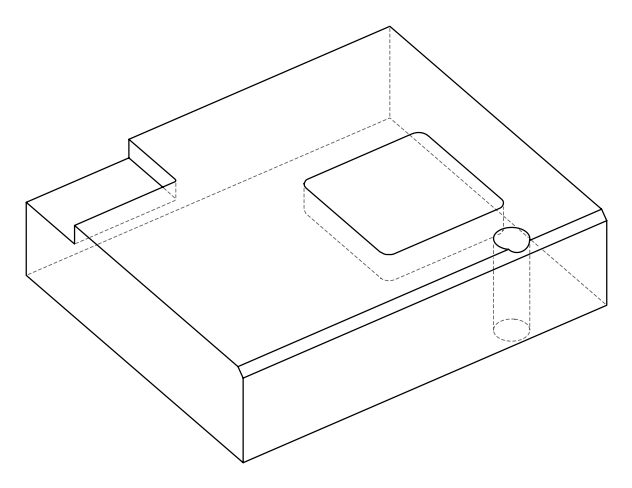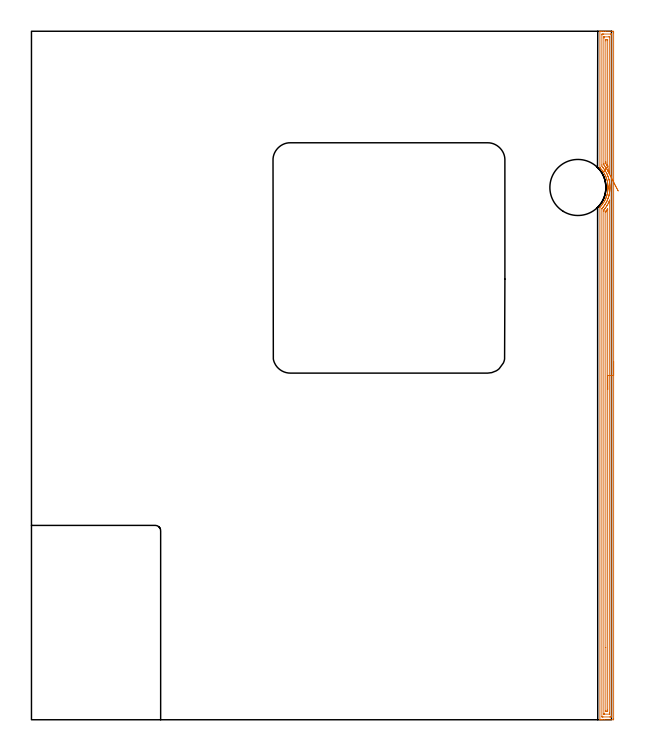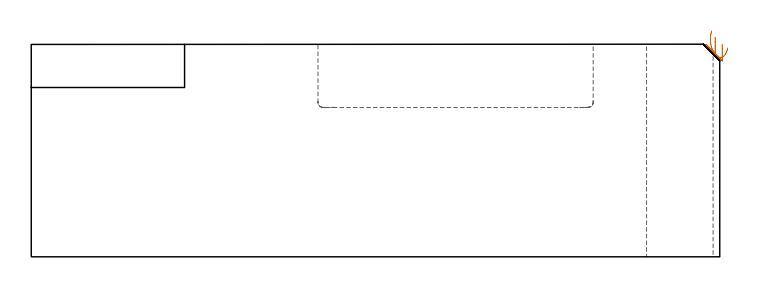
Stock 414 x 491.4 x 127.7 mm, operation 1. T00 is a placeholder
(PLAN: 4 operations, 3 tool changes, 177.1 min)
(1 AREA_MILL | FG_CHAMFER_SURFACE | UGT0205_001 | 15.78 min | 23596 mm3)
(2 MILL_CORNER_NOTCH_RECTANGULAR | CORNER_NOTCH_RECTANGULAR | NXT0201_008 | Follow Part, ap 1.5, ae 75% | 121.42 min | 331168 mm3)
(3 MILL_RECTANGULAR_POCKET | POCKET_RECTANGULAR_STRAIGHT | UGT0201_095 | Follow Part, ap 5, ae 75% | 39.35 min | 1024746 mm3)
(4 INDEXABLE_INSERT_DRILL_THROUGH_HOLE_FROM_SOLID | STEP1HOLE | NXT0302_035 | 0.53 min | 160127 mm3)
(TOOL UGT0205_001 | Chamfer Mill 20 x 3 x 45 deg. | D20 FL50 Z2)
(TOOL NXT0201_008 | ENDMILL 6mm [2P460-0600-NA 1630] | D6 FL26 Z6)
(TOOL UGT0201_095 | End mill 20 mm | D20 R3 FL38 Z4)
(TOOL NXT0302_035 | Index. Insert Drill 40mm [880-D4000L40-05] | D40 PA176 FL200 Z2)
(OP 1 AREA_MILL)
G17 G21 G94 G90
T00 M6
G54
G17 G0 G90 X415.5 Y255.7 S1061 M3
G43 Z137.7 H0
Z127.9
G94 G1 Y255.662 Z127.028 F250.
Y255.548 Z126.164
Y255.359 Z125.312
Y255.097 Z124.48
Y254.763 Z123.674
Y254.36 Z122.9
Y253.892 Z122.164
Y253.36 Z121.472
Y252.771 Z120.829
Y252.128 Z120.24
Y251.436 Z119.709
Y250.7 Z119.24
Y249.926 Z118.837
Y249.12 Z118.503
Y248.288 Z118.241
Y247.437 Z118.052
Y246.572 Z117.938
Y245.7 Z117.9
Y0.633
X415.496 Y0.222 Z117.902
X415.492 Y0.01 Z117.906
X415.277 Y0. Z118.121
X408.833 Z124.562
X407.432 Z125.964
X407.065 Z126.33
X406.332 Z127.068
X406.1 Z127.3
X405.717 Z127.674
X405.703 Y0.008 Z127.688
X405.7 Y0.186 Z127.7
Y365.55
X405.705 Y365.817 Z127.691
X406.197 Y366.341 Z127.203
X406.249 Y366.398 Z127.149
X406.291 Y366.445 Z127.106
X406.464 Y366.636 Z126.934
X407.02 Y367.292 Z126.38
X407.342 Y367.699 Z126.055
X407.519 Y367.935 Z125.881
X407.655 Y368.12 Z125.743
X407.704 Y368.186 Z125.693
X408.22 Y368.934 Z125.176
X408.316 Y369.08 Z125.081
X408.591 Y369.525 Z124.806
X408.857 Y369.974 Z124.541
X408.884 Y370.022 Z124.514
X409.1 Y370.407 Z124.3
X409.152 Y370.507 Z124.248
X409.337 Y370.868 Z124.06
X409.584 Y371.387 Z123.816
X409.761 Y371.762 Z123.636
X409.976 Y372.256 Z123.419
X410.011 Y372.341 Z123.387
X410.136 Y372.656 Z123.264
X410.311 Y373.153 Z123.085
X410.379 Y373.341 Z123.02
X410.425 Y373.469 Z122.974
X410.453 Y373.55 Z122.945
X410.735 Y374.444 Z122.664
X410.764 Y374.547 Z122.635
X410.856 Y374.873 Z122.542
X410.966 Y375.338 Z122.433
X411.019 Y375.593 Z122.381
X411.149 Y376.232 Z122.246
X411.294 Y377.127 Z122.101
X411.401 Y378.021 Z121.992
X411.404 Y378.072 Z121.988
X411.446 Y378.66 Z121.948
X411.463 Y378.915 Z121.928
Y378.967 Z121.925
X411.472 Y379.231 Z121.919
X411.475 Y379.344 Z121.914
X411.476 Y379.382 Z121.913
X411.484 Y379.639 Z121.907
X411.488 Y379.809 Z121.902
X411.486 Y379.902
X411.476 Y380.466 Z121.914
X411.472 Y380.703 Z121.92
X411.468 Y380.755 Z121.922
X411.453 Y381. Z121.94
X411.415 Y381.597 Z121.978
X411.409 Y381.65 Z121.983
X411.322 Y382.491 Z122.077
X411.181 Y383.385 Z122.214
X411.17 Y383.439 Z122.224
X411.103 Y383.785 Z122.295
X411.005 Y384.279 Z122.392
X410.856 Y384.927 Z122.543
X410.787 Y385.173 Z122.611
X410.6 Y385.787 Z122.797
X410.516 Y386.067 Z122.883
X410.338 Y386.569 Z123.057
X410.246 Y386.838 Z123.153
X410.203 Y386.961 Z123.196
X409.978 Y387.544 Z123.421
X409.89 Y387.751 Z123.507
X409.845 Y387.855 Z123.551
X409.716 Y388.144 Z123.684
X409.643 Y388.304 Z123.755
X409.429 Y388.749 Z123.969
X409.099 Y389.394 Z124.299
X409.053 Y389.478 Z124.346
X408.961 Y389.643 Z124.437
X408.431 Y390.537 Z124.969
X408.192 Y390.909 Z125.204
X408.104 Y391.041 Z125.292
X408.031 Y391.151 Z125.367
X407.962 Y391.251 Z125.438
X407.836 Y391.432 Z125.564
X407.341 Y392.102 Z126.055
X407.166 Y392.326 Z126.232
X406.464 Y393.166 Z126.934
X406.027 Y393.641 Z127.373
X405.909 Y393.764 Z127.49
X405.768 Y393.914 Z127.629
X405.704 Y393.989 Z127.69
X405.7 Y394.171 Z127.7
Y491.214
X405.703 Y491.392 Z127.688
X405.717 Y491.4 Z127.674
X406.1 Z127.3
X406.332 Z127.068
X407.065 Z126.33
X408.316 Z125.081
X409.716 Z123.679
X414.76 Z118.638
X415.018 Y491.397 Z118.38
X415.492 Y491.391 Z117.906
X415.495 Y491.25 Z117.903
X415.499 Y490.767 Z117.901
X415.5 Y490.28 Z117.9
Y245.7
X414.086 Z119.314
X414.085 Y2.471 Z119.315
Y2.422
X414.077 Y2.01 Z119.323
X413.665 Y2.003 Z119.735
X413.251 Y2.001 Z120.149
X412.784 Y2. Z120.616
X407.949 Y2.001 Z125.451
X407.479 Y2.003 Z125.921
X407.233 Y2.01 Z126.167
X407.121 Y2.028 Z126.279
X407.115 Y2.371 Z126.285
Y2.422
Y364.606
X407.121 Y364.809 Z126.279
X407.156 Y364.852 Z126.244
X407.278 Y364.996 Z126.122
X407.751 Y365.55 Z125.649
X407.842 Y365.659 Z125.558
X407.949 Y365.79 Z125.451
X408.235 Y366.155 Z125.165
X408.459 Y366.445 Z124.941
X408.618 Y366.662 Z124.782
X408.833 Y366.961 Z124.567
X408.987 Y367.183 Z124.413
X409.094 Y367.339 Z124.306
X409.343 Y367.717 Z124.057
X409.689 Y368.262 Z123.711
X409.716 Y368.309 Z123.684
X410.013 Y368.828 Z123.387
X410.18 Y369.128 Z123.22
X410.326 Y369.405 Z123.074
X410.6 Y369.94 Z122.8
X410.627 Y369.995 Z122.773
X410.64 Y370.022 Z122.76
X410.909 Y370.604 Z122.491
X411.052 Y370.917 Z122.348
X411.13 Y371.096 Z122.27
X411.183 Y371.222 Z122.217
X411.436 Y371.86 Z121.964
X411.484 Y371.995 Z121.916
X411.667 Y372.52 Z121.733
X411.73 Y372.706 Z121.67
X411.886 Y373.192 Z121.514
X412.014 Y373.6 Z121.386
X412.061 Y373.755 Z121.339
X412.094 Y373.876 Z121.306
X412.257 Y374.494 Z121.143
X412.269 Y374.544 Z121.131
X412.278 Y374.584 Z121.122
X412.367 Y374.99 Z121.033
X412.435 Y375.32 Z120.965
X412.448 Y375.389 Z120.952
X412.572 Y376.076 Z120.828
X412.606 Y376.283 Z120.794
X412.691 Y376.85 Z120.709
X412.732 Y377.178 Z120.668
X412.787 Y377.648 Z120.613
X412.822 Y378.072 Z120.578
X412.85 Y378.478 Z120.55
X412.877 Y378.967 Z120.523
X412.889 Y379.333 Z120.511
X412.9 Y379.861 Z120.5
X412.895 Y380.221 Z120.505
X412.882 Y380.755 Z120.518
X412.861 Y381.15 Z120.539
X412.828 Y381.65 Z120.572
X412.786 Y382.12 Z120.614
X412.74 Y382.544 Z120.66
X412.663 Y383.139 Z120.737
X412.616 Y383.439 Z120.784
X412.486 Y384.213 Z120.914
X412.463 Y384.333 Z120.937
X412.367 Y384.82 Z121.033
X412.263 Y385.28 Z121.137
X412.246 Y385.35 Z121.154
X412.129 Y385.788 Z121.271
X412.033 Y386.122 Z121.367
X411.888 Y386.607 Z121.512
X411.754 Y387.016 Z121.646
X411.484 Y387.81 Z121.916
X411.447 Y387.911 Z121.953
X411.425 Y387.97 Z121.975
X411.085 Y388.805 Z122.315
X410.76 Y389.538 Z122.64
X410.682 Y389.699 Z122.718
X410.6 Y389.866 Z122.8
X410.223 Y390.594 Z123.177
X409.716 Y391.483 Z123.684
X409.709 Y391.496 Z123.691
X409.146 Y392.383 Z124.254
X408.833 Y392.837 Z124.567
X408.513 Y393.277 Z124.887
X408.27 Y393.599 Z125.13
X407.949 Y394.004 Z125.451
X407.814 Y394.171 Z125.586
X407.121 Y395.009 Z126.279
X407.114 Y395.96 Z126.286
X407.115 Y488.929 Z126.285
Y488.978
X407.123 Y489.39 Z126.277
X407.535 Y489.397 Z125.865
X407.949 Y489.399 Z125.451
X408.416 Y489.4 Z124.984
X413.251 Y489.399 Z120.149
X413.721 Y489.397 Z119.679
X413.967 Y489.39 Z119.433
X414.079 Y489.372 Z119.321
X414.085 Y489.029 Z119.315
Y488.978
X414.086 Y245.7 Z119.314
X412.672 Z120.728
X412.671 Y4.797 Z120.729
Y4.21
X412.669 Y4.057 Z120.731
X412.666 Y4.02 Z120.734
X412.664 Y4.01 Z120.736
X412.644 Y4.007 Z120.756
X412.574 Y4.001 Z120.826
X409.041 Y4. Z124.359
X408.833 Y4.001 Z124.567
X408.625 Y4.003 Z124.775
X408.566 Y4.006 Z124.834
X408.535 Y4.01 Z124.865
X408.534 Y4.027 Z124.866
X408.53 Y4.108 Z124.87
X408.529 Y4.21 Z124.871
Y362.867
X408.53 Y363.174 Z124.87
X408.534 Y363.762 Z124.866
X408.535 Y363.835 Z124.865
X408.566 Y363.893 Z124.834
X409.023 Y364.463 Z124.377
X409.175 Y364.656 Z124.225
X409.409 Y364.967 Z123.991
X409.716 Y365.381 Z123.684
X409.787 Y365.479 Z123.613
X409.837 Y365.55 Z123.563
X410.147 Y366.008 Z123.253
X410.441 Y366.445 Z122.959
X410.503 Y366.543 Z122.897
X410.6 Y366.699 Z122.8
X410.839 Y367.098 Z122.561
X410.981 Y367.339 Z122.419
X411.163 Y367.663 Z122.237
X411.481 Y368.236 Z121.919
X411.774 Y368.834 Z121.626
X411.915 Y369.128 Z121.485
X412.06 Y369.439 Z121.34
X412.327 Y370.022 Z121.073
X412.339 Y370.051 Z121.061
X412.367 Y370.117 Z121.033
X412.595 Y370.686 Z120.805
X412.618 Y370.743 Z120.782
X412.642 Y370.797 Z120.758
X412.66 Y370.837 Z120.74
X412.665 Y370.804 Z120.735
X412.67 Y370.706 Z120.73
X412.671 Y370.664 Z120.729
X412.672 Y245.7 Z120.728
X411.257 Z122.143
Y6.894
X411.253 Y6.232 Z122.147
X411.25 Y6.016 Z122.15
X411.041 Y6.01 Z122.359
X410.6 Y6. Z122.8
X410.159 Y6.009 Z123.241
X409.95 Y6.014 Z123.45
X409.948 Y6.135 Z123.452
X409.944 Y6.664 Z123.456
X409.943 Y51.608 Z123.457
Y361.973
X409.947 Y362.634 Z123.453
X409.95 Y362.867 Z123.45
X409.958 Y362.945 Z123.442
X410.008 Y363.014 Z123.392
X410.091 Y363.125 Z123.309
X410.6 Y363.805 Z122.8
X410.95 Y364.302 Z122.45
X411.201 Y364.656 Z122.199
X411.213 Y364.667 Z122.187
X411.25 Y364.656 Z122.15
X411.254 Y364.351 Z122.146
X411.257 Y363.991 Z122.143
Y245.7
Y244.828 Z122.181
Y243.964 Z122.295
Y243.112 Z122.483
Y242.28 Z122.746
Y241.474 Z123.08
Y240.7 Z123.482
Y239.964 Z123.951
Y239.272 Z124.482
Y238.629 Z125.072
Y238.04 Z125.715
Y237.509 Z126.407
Y237.04 Z127.143
Y236.637 Z127.917
Y236.303 Z128.722
Y236.041 Z129.554
Y235.852 Z130.406
Y235.738 Z131.271
Y235.7 Z132.143
G0 Z137.7
X418.809 Y377.346
Z125.61
G1 X418.623 Y377.701 Z124.835
X418.407 Y378.115 Z124.098
X418.163 Y378.584 Z123.405
X417.891 Y379.105 Z122.76
X417.594 Y379.673 Z122.168
X417.274 Y380.286 Z121.635
X416.934 Y380.937 Z121.165
X416.577 Y381.621 Z120.76
X416.204 Y382.335 Z120.423
X415.819 Y383.072 Z120.159
X415.425 Y383.826 Z119.967
X415.025 Y384.593 Z119.851
X414.622 Y385.365 Z119.811
X414.218 Y386.138 Z119.846
X413.818 Y386.905 Z119.957
X413.424 Y387.661 Z120.144
X413.038 Y388.399 Z120.404
X412.665 Y389.114 Z120.735
X412.367 Y389.684 Z121.033
X412.362 Y389.694 Z121.038
X412.355 Y389.711 Z121.045
X411.954 Y390.594 Z121.446
X411.557 Y391.414 Z121.843
X411.519 Y391.488 Z121.881
X411.484 Y391.554 Z121.916
X411.014 Y392.383 Z122.386
X410.6 Y393.084 Z122.8
X410.482 Y393.277 Z122.918
X410.28 Y393.601 Z123.12
X409.89 Y394.171 Z123.51
X409.716 Y394.414 Z123.684
X409.232 Y395.066 Z124.168
X408.833 Y395.578 Z124.567
X408.535 Y395.96 Z124.865
X408.532 Y396.264 Z124.868
X408.529 Y396.855 Z124.871
Y397.162
X408.528 Y486.603 Z124.872
X408.529 Y487.19 Z124.871
X408.531 Y487.343 Z124.869
X408.534 Y487.38 Z124.866
X408.536 Y487.39 Z124.864
X408.556 Y487.393 Z124.844
X408.626 Y487.399 Z124.774
X412.159 Y487.4 Z121.241
X412.367 Y487.399 Z121.033
X412.575 Y487.397 Z120.825
X412.634 Y487.394 Z120.766
X412.665 Y487.39 Z120.735
X412.666 Y487.373 Z120.734
X412.669 Y487.292 Z120.731
X412.671 Y487.19 Z120.729
Y486.882
Y390.286
X412.67 Y389.699 Z120.73
X412.669 Y389.394 Z120.731
X412.665 Y389.114 Z120.735
X411.253 Y395.064 Z122.147
X411.249 Y395.066 Z122.151
X411.189 Y395.152 Z122.211
X410.705 Y395.854 Z122.695
X410.627 Y395.96 Z122.773
X410.6 Y395.996 Z122.8
X410.234 Y396.482 Z123.166
X409.951 Y396.855 Z123.449
X409.944 Y397.519 Z123.456
X409.943 Y397.749 Z123.457
Y398.414
Y484.506
X409.946 Y485.169 Z123.454
X409.95 Y485.384 Z123.45
X410.159 Y485.391 Z123.241
X410.6 Y485.4 Z122.8
X411.041 Y485.392 Z122.359
X411.25 Y485.386 Z122.15
X411.253 Y485.265 Z122.147
X411.257 Y484.736 Z122.143
Y395.296
X411.254 Y395.066 Z122.146
X411.253 Y395.064 Z122.147
X410.823 Y394.472 Z122.621
X410.419 Y393.916 Z123.158
X410.043 Y393.399 Z123.752
X409.7 Y392.926 Z124.4
X409.391 Y392.501 Z125.096
X409.118 Y392.127 Z125.836
X408.885 Y391.806 Z126.613
X408.693 Y391.541 Z127.421
X408.542 Y391.334 Z128.255
X408.435 Y391.187 Z129.108
X408.372 Y391.1 Z129.974
X408.354 Y391.075 Z130.846
X408.38 Y391.111 Z131.717
X408.451 Y391.209 Z132.581
X408.566 Y391.367 Z133.431
X408.724 Y391.585 Z134.261
X408.924 Y391.86 Z135.065
X409.165 Y392.191 Z135.835
G0 Z137.7
M5
M2
